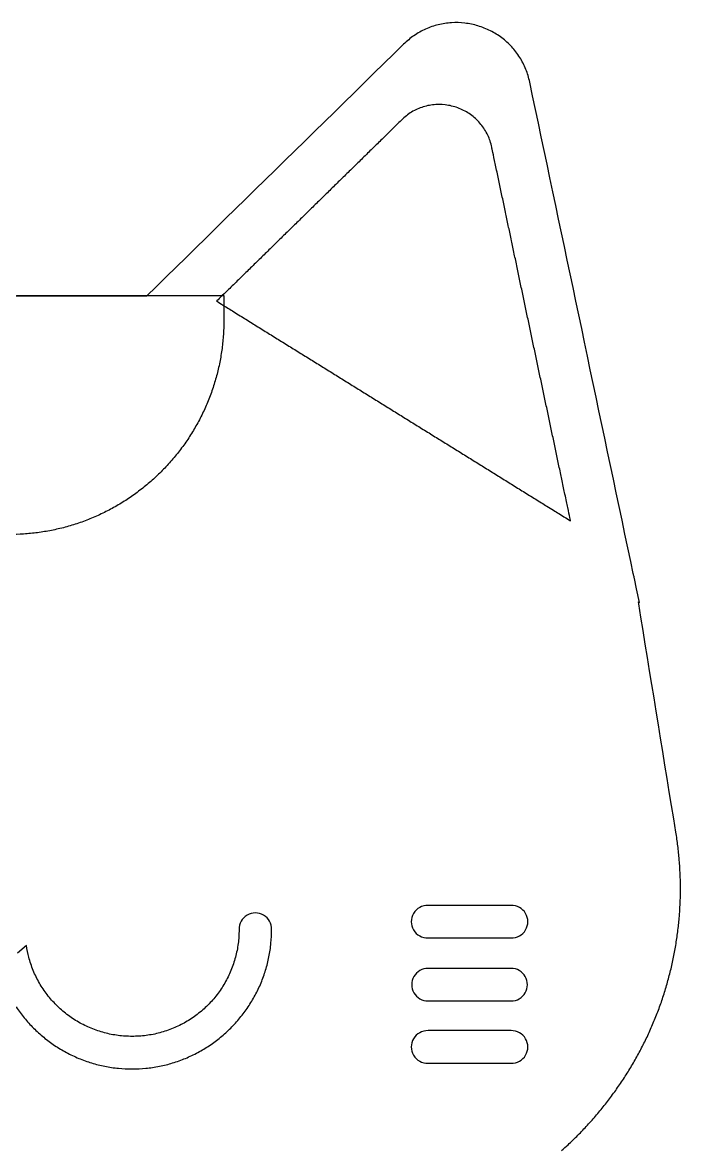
# Model space of a CAD drawing. Extents: x 0 to 215, y 0 to 360.
# Drawn here: x 109.7 to 214.8, y 180 to 360 of the extents above; entities that cross this region are included whole.
import ezdxf

# ---------------------------------------------------------------- set-up
doc = ezdxf.new("R2010")
doc.units = 0
doc.layers.add('all', color=7, linetype='CONTINUOUS')
doc.layers.add('Layer_2', color=7, linetype='CONTINUOUS')

msp = doc.modelspace()

# ---------------------------------------------------------------- linework, layer by layer
at = {"layer": 'all', "color": 7}
msp.add_lwpolyline([(146.874029, 217.527842)], close=True, dxfattribs=at)
msp.add_lwpolyline([(110.277837, 212.308599), (108.84815, 211.086924)], dxfattribs=at)
for points in [[(171.841903, 345.673362), (171.27817, 345.32781), (170.740052, 344.90641), (170.239185, 344.405542)], [(173.702082, 346.519307), (173.062557, 346.319256), (172.437914, 346.0387), (171.841903, 345.673362)], [(175.711183, 346.88596), (175.035712, 346.846083), (174.360998, 346.725425), (173.702082, 346.519307)], [(177.750687, 346.763314), (177.080499, 346.883852), (176.395453, 346.926356), (175.711183, 346.88596)], [(179.705834, 346.170372), (179.079557, 346.443186), (178.422589, 346.642468), (177.750687, 346.763314)], [(181.470668, 345.140892), (180.923237, 345.553804), (180.329766, 345.89858), (179.705834, 346.170372)], [(170.239185, 344.405542), (170.239185, 344.405542), (169.667938, 343.845366), (168.684294, 342.880785)], [(182.942182, 343.723658), (182.506525, 344.259349), (182.011026, 344.733314), (181.470668, 345.140892)], [(168.684294, 342.880785), (168.243753, 342.448781), (167.720491, 341.935661), (167.128779, 341.355416)], [(184.028331, 341.992729), (183.731859, 342.625066), (183.365235, 343.203465), (182.942182, 343.723658)], [(167.128779, 341.355416), (166.652127, 340.888001), (166.131056, 340.377029), (165.573027, 339.829814)], [(184.670543, 340.053232), (184.527263, 340.745752), (184.3093, 341.393462), (184.028331, 341.992729)], [(165.573027, 339.829814), (165.081556, 339.347868), (164.561417, 338.837809), (164.017706, 338.304636)], [(185.120561, 337.91769), (184.832828, 339.283115), (184.670543, 340.053232), (184.670543, 340.053232)], [(162.462781, 336.779844), (161.957539, 336.284394), (161.438098, 335.775021), (160.907781, 335.25498)], [(164.017706, 338.304636), (163.517991, 337.814605), (162.998363, 337.305047), (162.462781, 336.779844)], [(185.570355, 335.783212), (185.398207, 336.600132), (185.247228, 337.316596), (185.120561, 337.91769)], [(160.907781, 335.25498), (160.398289, 334.755363), (159.878758, 334.245901), (159.352133, 333.729481)], [(186.020427, 333.647417), (185.858031, 334.41806), (185.707478, 335.132504), (185.570355, 335.783212)], [(159.352133, 333.729481), (158.839526, 333.226809), (158.320198, 332.717545), (157.796864, 332.204353)], [(186.470423, 331.511984), (186.312148, 332.26307), (186.1618, 332.976539), (186.020427, 333.647417)], [(157.796864, 332.204353), (157.281467, 331.698945), (156.762185, 331.189726), (156.241612, 330.679243)], [(186.920534, 329.376002), (186.764481, 330.116546), (186.614182, 330.829782), (186.470423, 331.511984)], [(156.241612, 330.679243), (155.723727, 330.171393), (155.204564, 329.662292), (154.686678, 329.154443)], [(154.686678, 329.154443), (154.166106, 328.643959), (153.646824, 328.134741), (153.131428, 327.629333)], [(187.370356, 327.241391), (187.215857, 327.974561), (187.065705, 328.687098), (186.920534, 329.376002)], [(151.576645, 326.104682), (151.050258, 325.588496), (150.530958, 325.079261), (150.021687, 324.579859)], [(153.131428, 327.629333), (152.608259, 327.116303), (152.089093, 326.607199), (151.576645, 326.104682)], [(187.820198, 325.106686), (187.666713, 325.835042), (187.516587, 326.547459), (187.370356, 327.241391)], [(150.021687, 324.579859), (149.491163, 324.059617), (148.971522, 323.550046), (148.466088, 323.054408)], [(188.270154, 322.971444), (188.117399, 323.696333), (187.967257, 324.408826), (187.820198, 325.106686)], [(148.466088, 323.054408), (147.93033, 322.529033), (147.410535, 322.019312), (146.910665, 321.529129)], [(188.720192, 320.835807), (188.568021, 321.557929), (188.417866, 322.270482), (188.270154, 322.971444)], [(146.910665, 321.529129), (146.367018, 320.996018), (145.846939, 320.486018), (145.35552, 320.004122)], [(189.170147, 318.700566), (189.018512, 319.420144), (188.868396, 320.132514), (188.720192, 320.835807)], [(145.35552, 320.004122), (144.797512, 319.456928), (144.276458, 318.945973), (143.799817, 318.47857)], [(189.620079, 316.565433), (189.46889, 317.282897), (189.318789, 317.995194), (189.170147, 318.700566)], [(142.244239, 316.953138), (141.26054, 315.988503), (140.689258, 315.428293), (140.689258, 315.428293)], [(143.799817, 318.47857), (143.208083, 317.898303), (142.684799, 317.385161), (142.244239, 316.953138)], [(108.694181, 316.344568), (109.43165, 316.344568), (110.168435, 316.344568), (110.903165, 316.344568)], [(110.903165, 316.344568), (111.642047, 316.344568), (112.378851, 316.344568), (113.112184, 316.344568)], [(113.112184, 316.344568), (113.852549, 316.344568), (114.589376, 316.344568), (115.321232, 316.344568)], [(115.321232, 316.344568), (116.063537, 316.344568), (116.800727, 316.344568), (117.531307, 316.344568)], [(117.531307, 316.344568), (118.275378, 316.344568), (119.012593, 316.344568), (119.74137, 316.344568)], [(119.74137, 316.344568), (120.487432, 316.344568), (121.224652, 316.344568), (121.951335, 316.344568)], [(121.951335, 316.344568), (122.699282, 316.344568), (123.436066, 316.344568), (124.159839, 316.344568)], [(124.159839, 316.344568), (124.911106, 316.344568), (125.648354, 316.344568), (126.369516, 316.344568)], [(126.369516, 316.344568), (127.124209, 316.344568), (127.861285, 316.344568), (128.578374, 316.344568)], [(128.578374, 316.344568), (129.338225, 316.344568), (130.075635, 316.344568), (130.787783, 316.344568)], [(130.787783, 316.344568), (131.55459, 316.344568), (132.29211, 316.344568), (132.996823, 316.344568)], [(132.996823, 316.344568), (133.774904, 316.344568), (134.512991, 316.344568), (135.206347, 316.344568)], [(135.206347, 316.344568), (136.004421, 316.344568), (136.743232, 316.344568), (137.415556, 316.344568)], [(137.415556, 316.344568), (138.262182, 316.344568), (139.003378, 316.344568), (139.624722, 316.344568)], [(139.624722, 316.344568), (141.041026, 316.344568), (141.834598, 316.344568), (141.834598, 316.344568)], [(140.689258, 315.428293), (140.689258, 315.428293), (141.367632, 315.006713), (142.575818, 314.255876)], [(141.834598, 316.344568), (141.834598, 316.344568), (141.834598, 315.34239), (141.834598, 314.340212)], [(190.069872, 314.430963), (189.919121, 315.146347), (189.769072, 315.858398), (189.620079, 316.565433)], [(141.834598, 314.340212), (141.834598, 313.338034), (141.834598, 312.335856), (141.834598, 312.335856)], [(142.575818, 314.255876), (143.106568, 313.926038), (143.739562, 313.532659), (144.462205, 313.083567)], [(190.519757, 312.296056), (190.369336, 313.009871), (190.219259, 313.722053), (190.069872, 314.430963)], [(141.834598, 312.335856), (141.834598, 311.583226), (141.810256, 310.836228), (141.762317, 310.095607)], [(144.462205, 313.083567), (145.036513, 312.726659), (145.667444, 312.334562), (146.348676, 311.911206)], [(146.348676, 311.911206), (146.940828, 311.543208), (147.570986, 311.151592), (148.234998, 310.738936)], [(190.969834, 310.160234), (190.819695, 310.872715), (190.669555, 311.585195), (190.519757, 312.296056)], [(141.762317, 310.095607), (141.713747, 309.345246), (141.640955, 308.601431), (141.544716, 307.864937)], [(148.234998, 310.738936), (148.836782, 310.364953), (149.466373, 309.97369), (150.120678, 309.567066)], [(191.419934, 308.024304), (191.270128, 308.735202), (191.119981, 309.447718), (190.969834, 310.160234)], [(141.544716, 307.864937), (141.447366, 307.119939), (141.326025, 306.382431), (141.181494, 305.653216)], [(150.120678, 309.567066), (150.728794, 309.189148), (151.35826, 308.797962), (152.006593, 308.395051)], [(152.006593, 308.395051), (152.619094, 308.014407), (153.248434, 307.623299), (153.892523, 307.223025)], [(191.869916, 305.888938), (191.720497, 306.598001), (191.570388, 307.310336), (191.419934, 308.024304)], [(153.892523, 307.223025), (154.508383, 306.840294), (155.137726, 306.449184), (155.778724, 306.050831)], [(155.778724, 306.050831), (156.397134, 305.666516), (157.026391, 305.275459), (157.664854, 304.878682)], [(141.181494, 305.653216), (141.035587, 304.917057), (140.866048, 304.18935), (140.6737, 303.470919)], [(157.664854, 304.878682), (158.285355, 304.493067), (158.91455, 304.102048), (159.550933, 303.706563)], [(192.319791, 303.754075), (192.170772, 304.46124), (192.020695, 305.173423), (191.869916, 305.888938)], [(140.6737, 303.470919), (140.479746, 302.746489), (140.262602, 302.03149), (140.023113, 301.326769)], [(159.550933, 303.706563), (160.173164, 303.319873), (160.802267, 302.928913), (161.436831, 302.534558)], [(161.436831, 302.534558), (162.060706, 302.146846), (162.689862, 301.755853), (163.322957, 301.362411)], [(192.769738, 301.618874), (192.621092, 302.324268), (192.470986, 303.036589), (192.319791, 303.754075)], [(140.023113, 301.326769), (139.781914, 300.617016), (139.518051, 299.917688), (139.232387, 299.22965)], [(163.322957, 301.362411), (163.948179, 300.973862), (164.577243, 300.582925), (165.20886, 300.190402)], [(193.219584, 299.484153), (193.071415, 300.187277), (192.921336, 300.899474), (192.769738, 301.618874)], [(139.232387, 299.22965), (138.945075, 298.537642), (138.635711, 297.857055), (138.305173, 297.188767)], [(165.20886, 300.190402), (165.835232, 299.801139), (166.464114, 299.410315), (167.094249, 299.018713)], [(167.094249, 299.018713), (167.721957, 298.628619), (168.350907, 298.237753), (168.979857, 297.846888)], [(193.669654, 297.348365), (193.521931, 298.049376), (193.371766, 298.76198), (193.219584, 299.484153)], [(138.305173, 297.188767), (137.97327, 296.517718), (137.620019, 295.859071), (137.246309, 295.213716)], [(168.979857, 297.846888), (169.608795, 297.45603), (170.237732, 297.065172), (170.865426, 296.675087)], [(194.119501, 295.213637), (193.972477, 295.911333), (193.822371, 296.623654), (193.669654, 297.348365)], [(170.865426, 296.675087), (171.495672, 296.283416), (172.124664, 295.892524), (172.751144, 295.503193)], [(172.751144, 295.503193), (173.38268, 295.11072), (174.011663, 294.719834), (174.636803, 294.331336)], [(137.246309, 295.213716), (136.871262, 294.566051), (136.47561, 293.931773), (136.060254, 293.311783)], [(174.636803, 294.331336), (175.269964, 293.937854), (175.899182, 293.546821), (176.523119, 293.159071)], [(194.569523, 293.078076), (194.423235, 293.77228), (194.273049, 294.484983), (194.119501, 295.213637)], [(136.060254, 293.311783), (135.643986, 292.690432), (135.207926, 292.083431), (134.752981, 291.491686)], [(176.523119, 293.159071), (177.157728, 292.764688), (177.786874, 292.373701), (178.409146, 291.986985)], [(178.409146, 291.986985), (179.045702, 291.591393), (179.675066, 291.20027), (180.295728, 290.814555)], [(195.019384, 290.943282), (194.874201, 291.632243), (194.724036, 292.344841), (194.569523, 293.078076)], [(134.752981, 291.491686), (134.297306, 290.898992), (133.822685, 290.321602), (133.330028, 289.760428)], [(180.295728, 290.814555), (180.934065, 290.417855), (181.563199, 290.026875), (182.181488, 289.642635)], [(195.469319, 288.808138), (195.325613, 289.490085), (195.175374, 290.20304), (195.019384, 290.943282)], [(131.797661, 288.125262), (131.269465, 287.597102), (130.724121, 287.086091), (130.162541, 286.593141)], [(133.330028, 289.760428), (132.836998, 289.198829), (132.325905, 288.653469), (131.797661, 288.125262)], [(182.181488, 289.642635), (182.822235, 289.244438), (183.451334, 288.853479), (184.066959, 288.470895)], [(184.066959, 288.470895), (184.711261, 288.070488), (185.340804, 287.679254), (185.953494, 287.298494)], [(195.919364, 286.672471), (195.777975, 287.343422), (195.627611, 288.056969), (195.469319, 288.808138)], [(130.162541, 286.593141), (129.601338, 286.100523), (129.023921, 285.62594), (128.431201, 285.170305)], [(185.953494, 287.298494), (186.601779, 286.895612), (187.231196, 286.504456), (187.839263, 286.126568)], [(196.369475, 284.536486), (196.232341, 285.187251), (196.081774, 285.901758), (195.919364, 286.672471)], [(128.431201, 285.170305), (127.839366, 284.71535), (127.232273, 284.279286), (126.610829, 283.863018)], [(187.839263, 286.126568), (188.493558, 285.719951), (189.123134, 285.328697), (189.7249, 284.954725)], [(189.7249, 284.954725), (190.388854, 284.542106), (191.018953, 284.150526), (191.611045, 283.782566)], [(196.819329, 282.401726), (196.692647, 283.00289), (196.541648, 283.71945), (196.369475, 284.536486)], [(124.709245, 282.677347), (124.063806, 282.303637), (123.405073, 281.950389), (122.733937, 281.618495)], [(126.610829, 283.863018), (125.990947, 283.447798), (125.356786, 283.052274), (124.709245, 282.677347)], [(191.611045, 283.782566), (192.292071, 283.359337), (192.922815, 282.967357), (193.496959, 282.61055)], [(122.733937, 281.618495), (122.065985, 281.288176), (121.385747, 280.979007), (120.694101, 280.691868)], [(193.496959, 282.61055), (194.219406, 282.16158), (194.852238, 281.768302), (195.382868, 281.438538)], [(195.382868, 281.438538), (196.591006, 280.687731), (197.269351, 280.266169), (197.269351, 280.266169)], [(197.269351, 280.266169), (197.269351, 280.266169), (197.107064, 281.036291), (196.819329, 282.401726)], [(116.45226, 279.250529), (115.733627, 279.058161), (115.005714, 278.888613), (114.269345, 278.742712)], [(118.596811, 279.901149), (117.89196, 279.661641), (117.176827, 279.444486), (116.45226, 279.250529)], [(120.694101, 280.691868), (120.006007, 280.406203), (119.306622, 280.142342), (118.596811, 279.901149)], [(109.827425, 278.162194), (109.087321, 278.114322), (108.340851, 278.090014), (107.588757, 278.090014)], [(112.057895, 278.379664), (111.321465, 278.283473), (110.577717, 278.210725), (109.827425, 278.162194)], [(114.269345, 278.742712), (113.540217, 278.598245), (112.8028, 278.476962), (112.057895, 278.379664)], [(174.476073, 218.734239), (173.529604, 218.757077), (172.64509, 218.265198), (172.16514, 217.449126)], [(177.798297, 218.734239), (175.891433, 218.734239), (174.476073, 218.734239), (174.476073, 218.734239)], [(181.118491, 218.734239), (179.965388, 218.734239), (178.812344, 218.734239), (177.798297, 218.734239)], [(184.440799, 218.734239), (183.426088, 218.734239), (182.27226, 218.734239), (181.118491, 218.734239)], [(187.763874, 218.734239), (187.763874, 218.734239), (186.348093, 218.734239), (184.440799, 218.734239)], [(190.074807, 217.449126), (189.594857, 218.265198), (188.710343, 218.757077), (187.763874, 218.734239)], [(144.597666, 216.193367), (144.375119, 215.795244), (144.256784, 215.338456), (144.266609, 214.866219)], [(145.554209, 217.170422), (145.146801, 216.931427), (144.820221, 216.591497), (144.597666, 216.193367)], [(146.874029, 217.527842), (146.417924, 217.527842), (145.961616, 217.409424), (145.554209, 217.170422)], [(148.193856, 217.170422), (147.786449, 217.409424), (147.330134, 217.527842), (146.874029, 217.527842)], [(149.150399, 216.193367), (148.927844, 216.591497), (148.601264, 216.931427), (148.193856, 217.170422)], [(149.481449, 214.866219), (149.491274, 215.338456), (149.372946, 215.795244), (149.150399, 216.193367)], [(172.16514, 217.449126), (171.685189, 216.633054), (171.685189, 215.620973), (172.16514, 214.804901)], [(190.074807, 214.804901), (190.554758, 215.620973), (190.554758, 216.633054), (190.074807, 217.449126)], [(144.266609, 214.866219), (144.266609, 214.109191), (144.217461, 213.364224), (144.123051, 212.633799)], [(149.374521, 212.679211), (149.445021, 213.398709), (149.481449, 214.128684), (149.481449, 214.866219)], [(172.16514, 214.804901), (172.64509, 213.988829), (173.529604, 213.49695), (174.476073, 213.519788)], [(187.763874, 213.519788), (188.710343, 213.49695), (189.594857, 213.988829), (190.074807, 214.804901)], [(144.123051, 212.633799), (144.026331, 211.885531), (143.881926, 211.152076), (143.692386, 210.437994)], [(149.055179, 210.515634), (149.196404, 211.225696), (149.302799, 211.946964), (149.374521, 212.679211)], [(174.476073, 213.519788), (174.476073, 213.519788), (175.891854, 213.519788), (177.799149, 213.519788)], [(177.799149, 213.519788), (178.813859, 213.519788), (179.967687, 213.519788), (181.121456, 213.519788)], [(181.121456, 213.519788), (182.274559, 213.519788), (183.427603, 213.519788), (184.44165, 213.519788)], [(184.44165, 213.519788), (186.348514, 213.519788), (187.763874, 213.519788), (187.763874, 213.519788)], [(110.65577, 210.439464), (110.493957, 211.049026), (110.372337, 211.673791), (110.277837, 212.308599)], [(111.37061, 208.318366), (111.087935, 209.003499), (110.848797, 209.712264), (110.65577, 210.439464)], [(143.692386, 210.437994), (143.499351, 209.710704), (143.260236, 209.003574), (142.977546, 208.318366)], [(148.521981, 208.391611), (148.733286, 209.085849), (148.911824, 209.794869), (149.055179, 210.515634)], [(112.357917, 206.311531), (111.986802, 206.955091), (111.656765, 207.624804), (111.37061, 208.318366)], [(142.977546, 208.318366), (142.691428, 207.624864), (142.361301, 206.953576), (141.990238, 206.310069)], [(147.782234, 206.332044), (148.061459, 207.002896), (148.308396, 207.689851), (148.521981, 208.391611)], [(172.217182, 207.352363), (171.751247, 206.545339), (171.751247, 205.551044), (172.217182, 204.74402)], [(174.476073, 208.656534), (173.544202, 208.656534), (172.683118, 208.159387), (172.217182, 207.352363)], [(177.798297, 208.656534), (175.891433, 208.656534), (174.476073, 208.656534), (174.476073, 208.656534)], [(181.118491, 208.656534), (179.965388, 208.656534), (178.812344, 208.656534), (177.798297, 208.656534)], [(184.440799, 208.656534), (183.426088, 208.656534), (182.27226, 208.656534), (181.118491, 208.656534)], [(187.763874, 208.656534), (187.763874, 208.656534), (186.348093, 208.656534), (184.440799, 208.656534)], [(190.022765, 207.352363), (189.556829, 208.159387), (188.695745, 208.656534), (187.763874, 208.656534)], [(190.022765, 204.74402), (190.4887, 205.551044), (190.4887, 206.545339), (190.022765, 207.352363)], [(113.600105, 204.451179), (113.147105, 205.041661), (112.73177, 205.663239), (112.357917, 206.311531)], [(141.990238, 206.310069), (141.616423, 205.661769), (141.201013, 205.041669), (140.748051, 204.451179)], [(146.841801, 204.355966), (147.186021, 204.996856), (147.500804, 205.655874), (147.782234, 206.332044)], [(115.076667, 202.768073), (114.549102, 203.295601), (114.055017, 203.858191), (113.600105, 204.451179)], [(140.748051, 204.451179), (140.293146, 203.858168), (139.800516, 203.295608), (139.272958, 202.768073)], [(145.713876, 202.480966), (146.119521, 203.085758), (146.495684, 203.711551), (146.841801, 204.355966)], [(172.217182, 204.74402), (172.683118, 203.936997), (173.544202, 203.439849), (174.476073, 203.439849)], [(174.476073, 203.439849), (174.476073, 203.439849), (175.891854, 203.439849), (177.799149, 203.439849)], [(177.799149, 203.439849), (178.813859, 203.439849), (179.967687, 203.439849), (181.121456, 203.439849)], [(181.121456, 203.439849), (182.274559, 203.439849), (183.427603, 203.439849), (184.44165, 203.439849)], [(184.44165, 203.439849), (186.348514, 203.439849), (187.763874, 203.439849), (187.763874, 203.439849)], [(187.763874, 203.439849), (188.695745, 203.439849), (189.556829, 203.936997), (190.022765, 204.74402)], [(108.63575, 202.480966), (109.042887, 201.874006), (109.477835, 201.287671), (109.940922, 200.724616)], [(116.758302, 201.292973), (116.165232, 201.747878), (115.60427, 202.240516), (115.076667, 202.768073)], [(139.272958, 202.768073), (138.745438, 202.240576), (138.182841, 201.747833), (137.589846, 201.292973)], [(144.407234, 200.724616), (144.870216, 201.287603), (145.306829, 201.874073), (145.713876, 202.480966)], [(109.940922, 200.724616), (110.404737, 200.160676), (110.895717, 199.620368), (111.411627, 199.104503)], [(118.618655, 200.050793), (117.970302, 200.424616), (117.348852, 200.840018), (116.758302, 201.292973)], [(120.62696, 199.063486), (119.933412, 199.349603), (119.262222, 199.679738), (118.618655, 200.050793)], [(135.729501, 200.050793), (135.085941, 199.679716), (134.416236, 199.349596), (133.722666, 199.063486)], [(137.589846, 201.292973), (136.999371, 200.840041), (136.377786, 200.424586), (135.729501, 200.050793)], [(142.936528, 199.104503), (143.452431, 199.620413), (143.943433, 200.160631), (144.407234, 200.724616)], [(111.411627, 199.104503), (111.927575, 198.588601), (112.46918, 198.097598), (113.03321, 197.633798)], [(122.746588, 198.348638), (122.019268, 198.541681), (121.31222, 198.780796), (120.62696, 199.063486)], [(124.942385, 197.917973), (124.194103, 198.014701), (123.460708, 198.159106), (122.746588, 198.348638)], [(131.601568, 198.348638), (130.887425, 198.159098), (130.155553, 198.014678), (129.407233, 197.917973)], [(133.722666, 199.063486), (133.037526, 198.780856), (132.328768, 198.541636), (131.601568, 198.348638)], [(141.316416, 197.633798), (141.880356, 198.097561), (142.420663, 198.588638), (142.936528, 199.104503)], [(174.476073, 198.690683), (173.529604, 198.713521), (172.64509, 198.221642), (172.16514, 197.40557)], [(177.798297, 198.690683), (175.891433, 198.690683), (174.476073, 198.690683), (174.476073, 198.690683)], [(181.118491, 198.690683), (179.965388, 198.690683), (178.812344, 198.690683), (177.798297, 198.690683)], [(184.440799, 198.690683), (183.426088, 198.690683), (182.27226, 198.690683), (181.118491, 198.690683)], [(187.763874, 198.690683), (187.763874, 198.690683), (186.348093, 198.690683), (184.440799, 198.690683)], [(190.074807, 197.40557), (189.594857, 198.221642), (188.710343, 198.713521), (187.763874, 198.690683)], [(113.03321, 197.633798), (113.596242, 197.170816), (114.182622, 196.734203), (114.789552, 196.327156)], [(114.789552, 196.327156), (115.39439, 195.921511), (116.0201, 195.545341), (116.664552, 195.199223)], [(127.174813, 197.774423), (126.417785, 197.774423), (125.672833, 197.823563), (124.942385, 197.917973)], [(129.407233, 197.917973), (128.676958, 197.823608), (127.931675, 197.774423), (127.174813, 197.774423)], [(137.685066, 195.199223), (138.329638, 195.545401), (138.955131, 195.921428), (139.560066, 196.327156)], [(139.560066, 196.327156), (140.167033, 196.734248), (140.753353, 197.170756), (141.316416, 197.633798)], [(172.16514, 197.40557), (171.685189, 196.589498), (171.685189, 195.577417), (172.16514, 194.761345)], [(190.074807, 194.761345), (190.554758, 195.577417), (190.554758, 196.589498), (190.074807, 197.40557)], [(116.664552, 195.199223), (117.30548, 194.855011), (117.96443, 194.540228), (118.64063, 194.258798)], [(135.708988, 194.258798), (136.385143, 194.540213), (137.044176, 194.855026), (137.685066, 195.199223)], [(172.16514, 194.761345), (172.64509, 193.945273), (173.529604, 193.453394), (174.476073, 193.476232)], [(187.763874, 193.476232), (188.710343, 193.453394), (189.594857, 193.945273), (190.074807, 194.761345)], [(118.64063, 194.258798), (119.31152, 193.979573), (119.998415, 193.732636), (120.700198, 193.519051)], [(120.700198, 193.519051), (121.394465, 193.307746), (122.10344, 193.129201), (122.82422, 192.985846)], [(122.82422, 192.985846), (123.534298, 192.844621), (124.255535, 192.738233), (124.987798, 192.666511)], [(124.987798, 192.666511), (125.707303, 192.596011), (126.437278, 192.559576), (127.174813, 192.559576)], [(127.174813, 192.559576), (127.912175, 192.559576), (128.641033, 192.596086), (129.360358, 192.666511)], [(129.360358, 192.666511), (130.092928, 192.738286), (130.815035, 192.844546), (131.525398, 192.985846)], [(131.525398, 192.985846), (132.245713, 193.129118), (132.954133, 193.307903), (133.647958, 193.519051)], [(133.647958, 193.519051), (134.349816, 193.732643), (135.038023, 193.979558), (135.708988, 194.258798)], [(174.476073, 193.476232), (174.476073, 193.476232), (175.891854, 193.476232), (177.799149, 193.476232)], [(177.799149, 193.476232), (178.813859, 193.476232), (179.967687, 193.476232), (181.121456, 193.476232)], [(181.121456, 193.476232), (182.274559, 193.476232), (183.427603, 193.476232), (184.44165, 193.476232)], [(184.44165, 193.476232), (186.348514, 193.476232), (187.763874, 193.476232), (187.763874, 193.476232)]]:
    msp.add_open_spline(points, degree=3, dxfattribs=at)
at = {"layer": 'Layer_2', "color": 7}
for points in [[(170.582527, 356.545913), (169.000492, 354.994644), (167.419927, 353.444839), (165.839362, 351.895034), (164.257334, 350.343765), (162.675299, 348.792495), (161.093272, 347.241225), (159.511237, 345.689956), (157.930672, 344.140151), (156.348637, 342.590346), (154.768071, 341.039077), (153.186044, 339.487807), (151.604009, 337.938002), (150.023444, 336.386733), (148.441416, 334.836928), (146.860844, 333.285658), (145.278816, 331.735854), (143.698251, 330.186049), (142.116216, 328.63478), (140.534188, 327.08351), (138.953616, 325.533705), (137.371588, 323.982435), (135.791023, 322.43263), (134.208988, 320.881361), (132.628423, 319.331557), (131.046395, 317.780286), (129.46436, 316.230482), (128.302738, 316.230482), (126.104008, 316.230482), (123.905278, 316.230482), (121.70801, 316.230482), (119.50928, 316.230482), (117.309087, 316.230482), (115.11182, 316.230482), (112.91309, 316.230482), (110.71436, 316.230482), (108.51563, 316.230482)], [(207.290064, 271.844246), (206.881374, 273.783701), (206.419944, 275.975111), (205.958521, 278.166514), (205.497091, 280.357924), (205.037131, 282.547864), (204.575709, 284.739267), (204.114279, 286.930676), (203.652856, 289.122083), (203.191433, 291.313489), (202.730003, 293.504895), (202.270043, 295.696302), (201.808613, 297.887708), (201.347191, 300.079114), (200.885768, 302.269056), (200.424338, 304.460462), (199.964378, 306.650404), (199.502956, 308.841809), (199.041526, 311.033216), (198.580103, 313.223157), (198.120143, 315.414564), (197.658713, 317.607435), (197.197291, 319.798842), (196.735861, 321.988783), (196.274438, 324.180189), (195.813008, 326.37306), (195.353048, 328.563002), (194.891626, 330.754408), (194.430196, 332.945814), (193.968773, 335.137221), (193.507351, 337.328627), (193.045921, 339.520033), (192.585961, 341.71144), (192.124538, 343.902846), (191.663108, 346.094252), (191.201685, 348.285659), (190.740255, 350.4756)], [(214.106004, 230.443367), (213.755904, 232.59376), (213.405811, 234.745615), (213.055711, 236.896007), (212.705611, 239.047862), (212.355511, 241.198255), (212.005419, 243.34864), (211.656781, 245.49757), (211.306689, 247.647963), (210.956589, 249.799818), (210.606489, 251.950203), (210.256396, 254.102058), (209.906296, 256.252451), (209.556196, 258.404306), (209.206104, 260.554698), (208.856004, 262.705091), (208.505904, 264.855476), (208.155811, 267.005869), (208.107436, 267.307631), (208.264179, 267.209486), (207.804219, 269.400889), (207.461439, 271.031261)]]:
    msp.add_lwpolyline(points, dxfattribs=at)
for points in [[(174.092295, 358.961441), (173.453182, 358.673437), (172.82994, 358.323419), (172.230472, 357.909683)], [(176.11524, 359.658706), (175.42953, 359.490504), (174.752107, 359.258772), (174.092295, 358.961441)], [(178.230472, 359.978042), (177.522225, 359.935532), (176.814015, 359.830112), (176.11524, 359.658706)], [(180.36768, 359.916519), (179.660587, 359.999729), (178.945942, 360.020985), (178.230472, 359.978042)], [(182.463878, 359.48146), (181.780485, 359.686808), (181.077833, 359.832949), (180.36768, 359.916519)], [(184.4502, 358.690445), (183.811958, 359.012073), (183.14724, 359.276121), (182.463878, 359.48146)], [(186.26661, 357.562515), (185.693903, 357.992742), (185.085833, 358.370133), (184.4502, 358.690445)], [(172.230472, 357.909683), (171.657352, 357.514124), (171.105915, 357.060428), (170.582527, 356.545913)], [(187.854518, 356.129898), (187.366718, 356.658528), (186.833813, 357.136418), (186.26661, 357.562515)], [(189.155295, 354.430679), (188.76984, 355.043361), (188.333318, 355.610991), (187.854518, 356.129898)], [(190.12356, 352.524917), (189.853185, 353.20172), (189.52863, 353.837257), (189.155295, 354.430679)], [(190.740255, 350.4756), (190.589445, 351.194161), (190.38183, 351.878409), (190.12356, 352.524917)], [(207.408714, 271.313974), (207.372339, 271.492069), (207.328081, 271.666834), (207.290064, 271.844246)], [(207.461439, 271.031261), (207.442764, 271.124996), (207.427839, 271.220426), (207.408714, 271.313974)], [(214.415086, 228.262217), (214.326301, 228.987857), (214.223784, 229.714615), (214.106004, 230.443367)], [(214.640671, 226.070807), (214.580146, 226.799432), (214.504689, 227.529864), (214.415086, 228.262217)], [(214.779834, 223.870614), (214.747809, 224.601399), (214.701766, 225.335657), (214.640671, 226.070807)], [(214.834059, 221.667489), (214.831059, 222.399519), (214.812159, 223.133544), (214.779834, 223.870614)], [(214.798884, 219.462902), (214.824684, 220.194699), (214.837284, 220.929969), (214.834059, 221.667489)], [(214.678764, 217.262702), (214.733589, 217.992774), (214.772919, 218.726424), (214.798884, 219.462902)], [(214.469289, 215.069836), (214.553161, 215.797486), (214.623594, 216.527927), (214.678764, 217.262702)], [(214.173391, 212.885754), (214.286236, 213.609774), (214.384936, 214.337971), (214.469289, 215.069836)], [(213.791071, 210.714849), (213.932701, 211.433949), (214.059984, 212.158089), (214.173391, 212.885754)], [(213.322321, 208.561531), (213.492549, 209.274736), (213.648766, 209.992344), (213.791071, 210.714849)], [(212.767141, 206.428719), (212.965591, 207.134589), (213.151441, 207.845619), (213.322321, 208.561531)], [(212.128471, 204.319344), (212.354889, 205.017106), (212.567941, 205.720164), (212.767141, 206.428719)], [(211.407766, 202.236338), (211.661686, 202.924726), (211.901349, 203.619406), (212.128471, 204.319344)], [(210.603571, 200.184091), (210.884566, 200.862106), (211.153141, 201.546023), (211.407766, 202.236338)], [(209.720266, 198.165533), (210.027646, 198.831758), (210.322059, 199.504831), (210.603571, 200.184091)], [(208.757866, 196.183598), (209.091271, 196.837426), (209.412249, 197.497936), (209.720266, 198.165533)], [(207.717826, 194.239756), (208.076799, 194.880353), (208.423794, 195.528466), (208.757866, 196.183598)], [(206.604549, 192.338386), (206.988174, 192.964283), (207.358546, 193.598596), (207.717826, 194.239756)], [(205.415094, 190.482428), (205.822951, 191.09304), (206.220481, 191.711768), (206.604549, 192.338386)], [(204.155326, 188.673345), (204.586854, 189.267855), (205.006809, 189.871185), (205.415094, 190.482428)], [(202.826716, 186.915533), (203.281148, 187.492905), (203.723558, 188.078513), (204.155326, 188.673345)], [(201.430718, 185.21046), (201.907088, 185.76951), (202.372396, 186.338318), (202.826716, 186.915533)], [(199.968803, 183.561045), (200.466563, 184.101165), (200.954408, 184.65147), (201.430718, 185.21046)], [(196.858943, 180.439463), (197.397661, 180.939623), (197.925413, 181.449795), (198.443903, 181.97022)], [(198.443903, 181.97022), (198.962558, 182.490825), (199.470991, 183.020865), (199.968803, 183.561045)], [(195.823298, 179.515147), (196.170038, 179.82156), (196.520018, 180.1248), (196.858943, 180.439463)]]:
    msp.add_open_spline(points, degree=3, dxfattribs=at)

doc.saveas('drawing.dxf')
